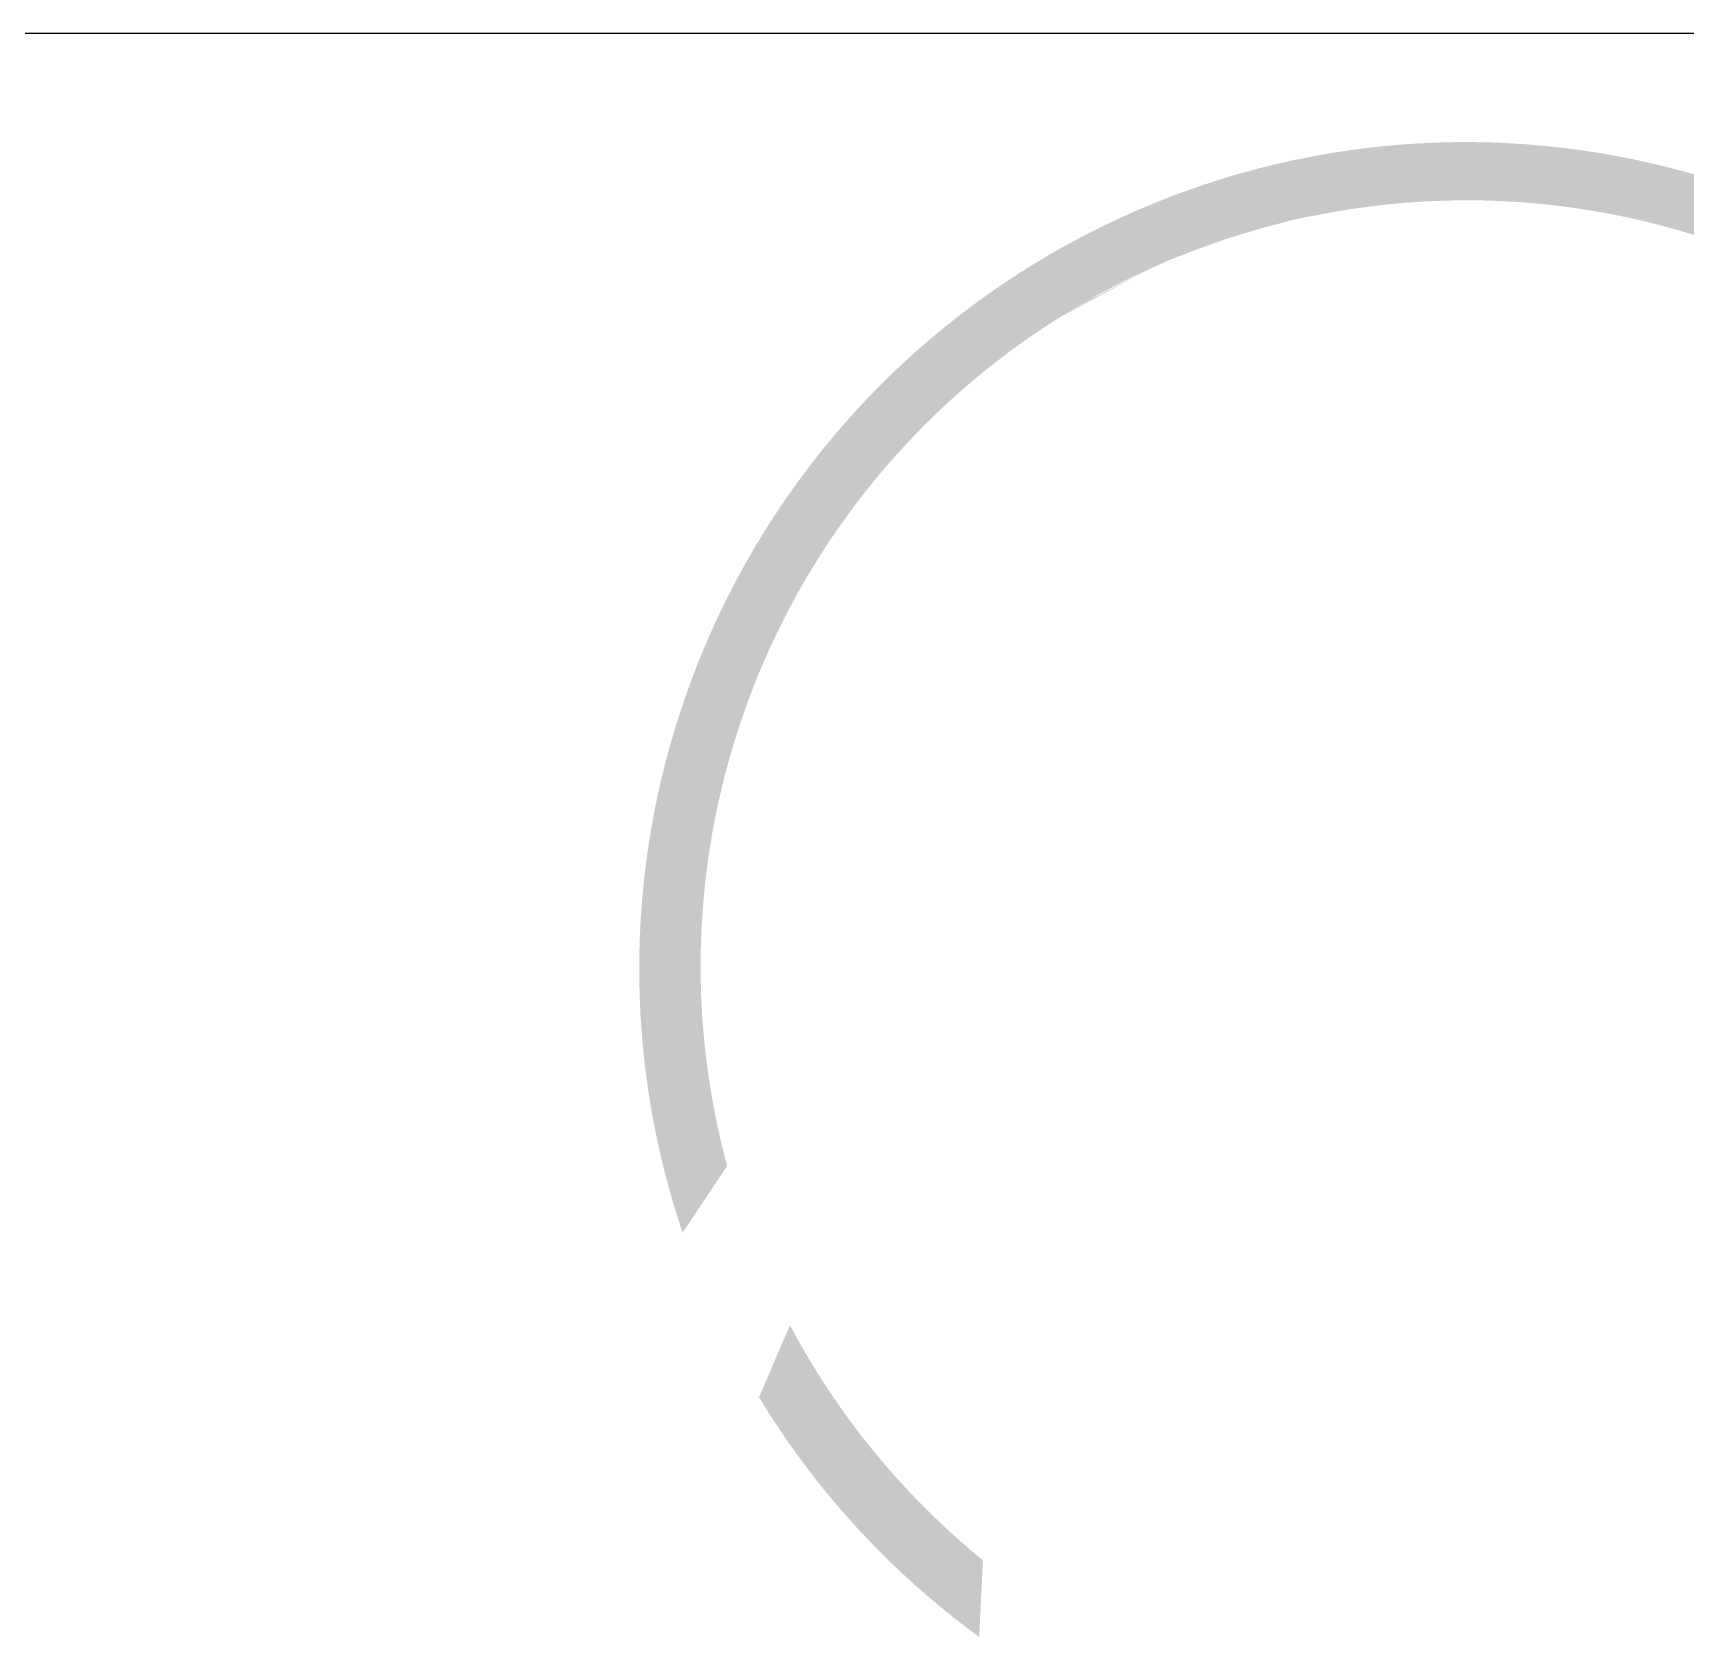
# Model space of a CAD drawing. Header units: millimetres. Extents: x -10610309 to -7681154, y 4147866 to 4574587.
# Drawn here: x -10031336 to -10019070, y 4197942 to 4209842 of the extents above; entities that cross this region are included whole.
import ezdxf

# ---------------------------------------------------------------- set-up
doc = ezdxf.new("R2010")
doc.units = ezdxf.units.MM
doc.layers.add('TEG BORDER', color=7, linetype='Continuous')

# ---------------------------------------------------------------- blocks, each defined once
blk = doc.blocks.new('SINOPEC LOGO')
at = {"layer": 'TEG BORDER'}
h = blk.add_hatch(color=1, dxfattribs=at)
h.dxf.hatch_style = 1
h.paths.add_polyline_path([(-4.999981471664341, -2.390440491002757), (-5.225877736340635, -2.916297026871518, 0.09942252083242185), (-3.617456346369636, -4.666856143174996), (-3.590798113930077, -4.106496755700704, -0.1002378061197198)])
edge = h.paths.add_edge_path()
edge.add_spline(control_points=[(-3.043420478717508, 4.961543482623533), (-3.038178284939477, 4.964891803350881), (-3.03292497782968, 4.968222453242177), (-3.027659593491308, 4.971533899644264)], knot_values=[0.5184465299856891, 0.5184465299856891, 0.5184465299856891, 0.5184465299856891, 0.528849444598355, 0.528849444598355, 0.528849444598355, 0.528849444598355], degree=3, periodic=0)
edge.add_spline(control_points=[(-2.813882442699196, 5.095971345855382), (-2.885141492963157, 5.054492199152911), (-2.957904077270541, 5.015403756512448), (-3.027659593491308, 4.971533899644264)], knot_values=[0.528849444598355, 0.528849444598355, 0.528849444598355, 0.528849444598355, 0.6666666663562258, 0.6666666663562258, 0.6666666663562258, 0.6666666663562258], degree=3, periodic=0)
edge.add_arc((-0.05843057294032405, 0.2308184739580668), 5.593739701314979, 114.35674129967569, 122.02967270281329, ccw=False)
edge.add_spline(control_points=[(-2.384470057525277, 5.317620888077755), (-2.339541203800309, 5.339356974689281), (-2.294427263708258, 5.360659330718214), (-2.248572978909579, 5.380226764416754)], knot_values=[0.1817217700563938, 0.1817217700563938, 0.1817217700563938, 0.1817217700563938, 0.2205863973221678, 0.2205863973221678, 0.2205863973221678, 0.2205863973221678], degree=3, periodic=0)
edge.add_spline(control_points=[(-2.248572978909579, 5.380226764416754), (-2.221129802636142, 5.391937612715537), (-2.193370135780242, 5.402906798527084), (-2.165463526802341, 5.413531640980857)], knot_values=[0.2205863973221678, 0.2205863973221678, 0.2205863973221678, 0.2205863973221678, 0.2438463579640872, 0.2438463579640872, 0.2438463579640872, 0.2438463579640872], degree=3, periodic=0)
edge.add_spline(control_points=[(-2.165463526802341, 5.413531640980857), (-2.150393957673941, 5.419269056012581), (-2.135281540221513, 5.424906060517444), (-2.120152972225014, 5.430505217958341)], knot_values=[0.2438463579640872, 0.2438463579640872, 0.2438463579640872, 0.2438463579640872, 0.2564067369442684, 0.2564067369442684, 0.2564067369442684, 0.2564067369442684], degree=3, periodic=0)
edge.add_arc((-0.05843057294032405, 0.2308184739580597), 5.593739701314978, 104.13884310646361, 111.7307386587618, ccw=False)
edge.add_spline(control_points=[(-1.424827191258373, 5.655104982570656), (-1.37672185991778, 5.668688484097721), (-1.328516048654592, 5.681815930999569), (-1.279783556624807, 5.692552906571954)], knot_values=[0.608101078706737, 0.608101078706737, 0.608101078706737, 0.608101078706737, 0.6510613926924119, 0.6510613926924119, 0.6510613926924119, 0.6510613926924119], degree=3, periodic=0)
edge.add_spline(control_points=[(-1.279783556624807, 5.692552906571954), (-1.244968778109524, 5.70022346513268), (-1.209815431350535, 5.706357350366737), (-1.174570044252505, 5.7120734877888)], knot_values=[0.6510613926924119, 0.6510613926924119, 0.6510613926924119, 0.6510613926924119, 0.6817524940225708, 0.6817524940225708, 0.6817524940225708, 0.6817524940225708], degree=3, periodic=0)
edge.add_arc((-0.05843057294032405, 0.2308184739580668), 5.593739701314978, -44.527036349248874, 101.50969127953931, ccw=False)
edge.add_line((3.929456261784253, -3.691767718784838), (4.24266411405506, -4.018140444245155))
edge.add_arc((-0.06336092234755597, 0.2128541825909736), 6.036817634022282, 315.5035498675119, 558.6201577311238)
edge.add_line((-5.784188192013517, -1.714657814022232), (-5.45875540267798, -1.227404958642872))
edge.add_arc((-0.05843057294032405, 0.2308184739580668), 5.593739701314977, 122.25108016081711, 195.1109173062742, ccw=False)
blk = doc.blocks.new('TEG BORDER A2')
at = {"layer": 'TEG BORDER', "color": 0}
blk.add_line((489, 61), (589, 61), dxfattribs=at)
blk.add_blockref('SINOPEC LOGO', (580.383539008159, 53.95365316648713))

msp = doc.modelspace()

# ---------------------------------------------------------------- block references
at = {"xscale": 1016.000510979745, "yscale": 1016.000510979745, "zscale": 1016.000510979745}
msp.add_blockref('TEG BORDER A2', (-10610308.9653965, 4147866.349586539), dxfattribs=at)

doc.saveas('drawing.dxf')
